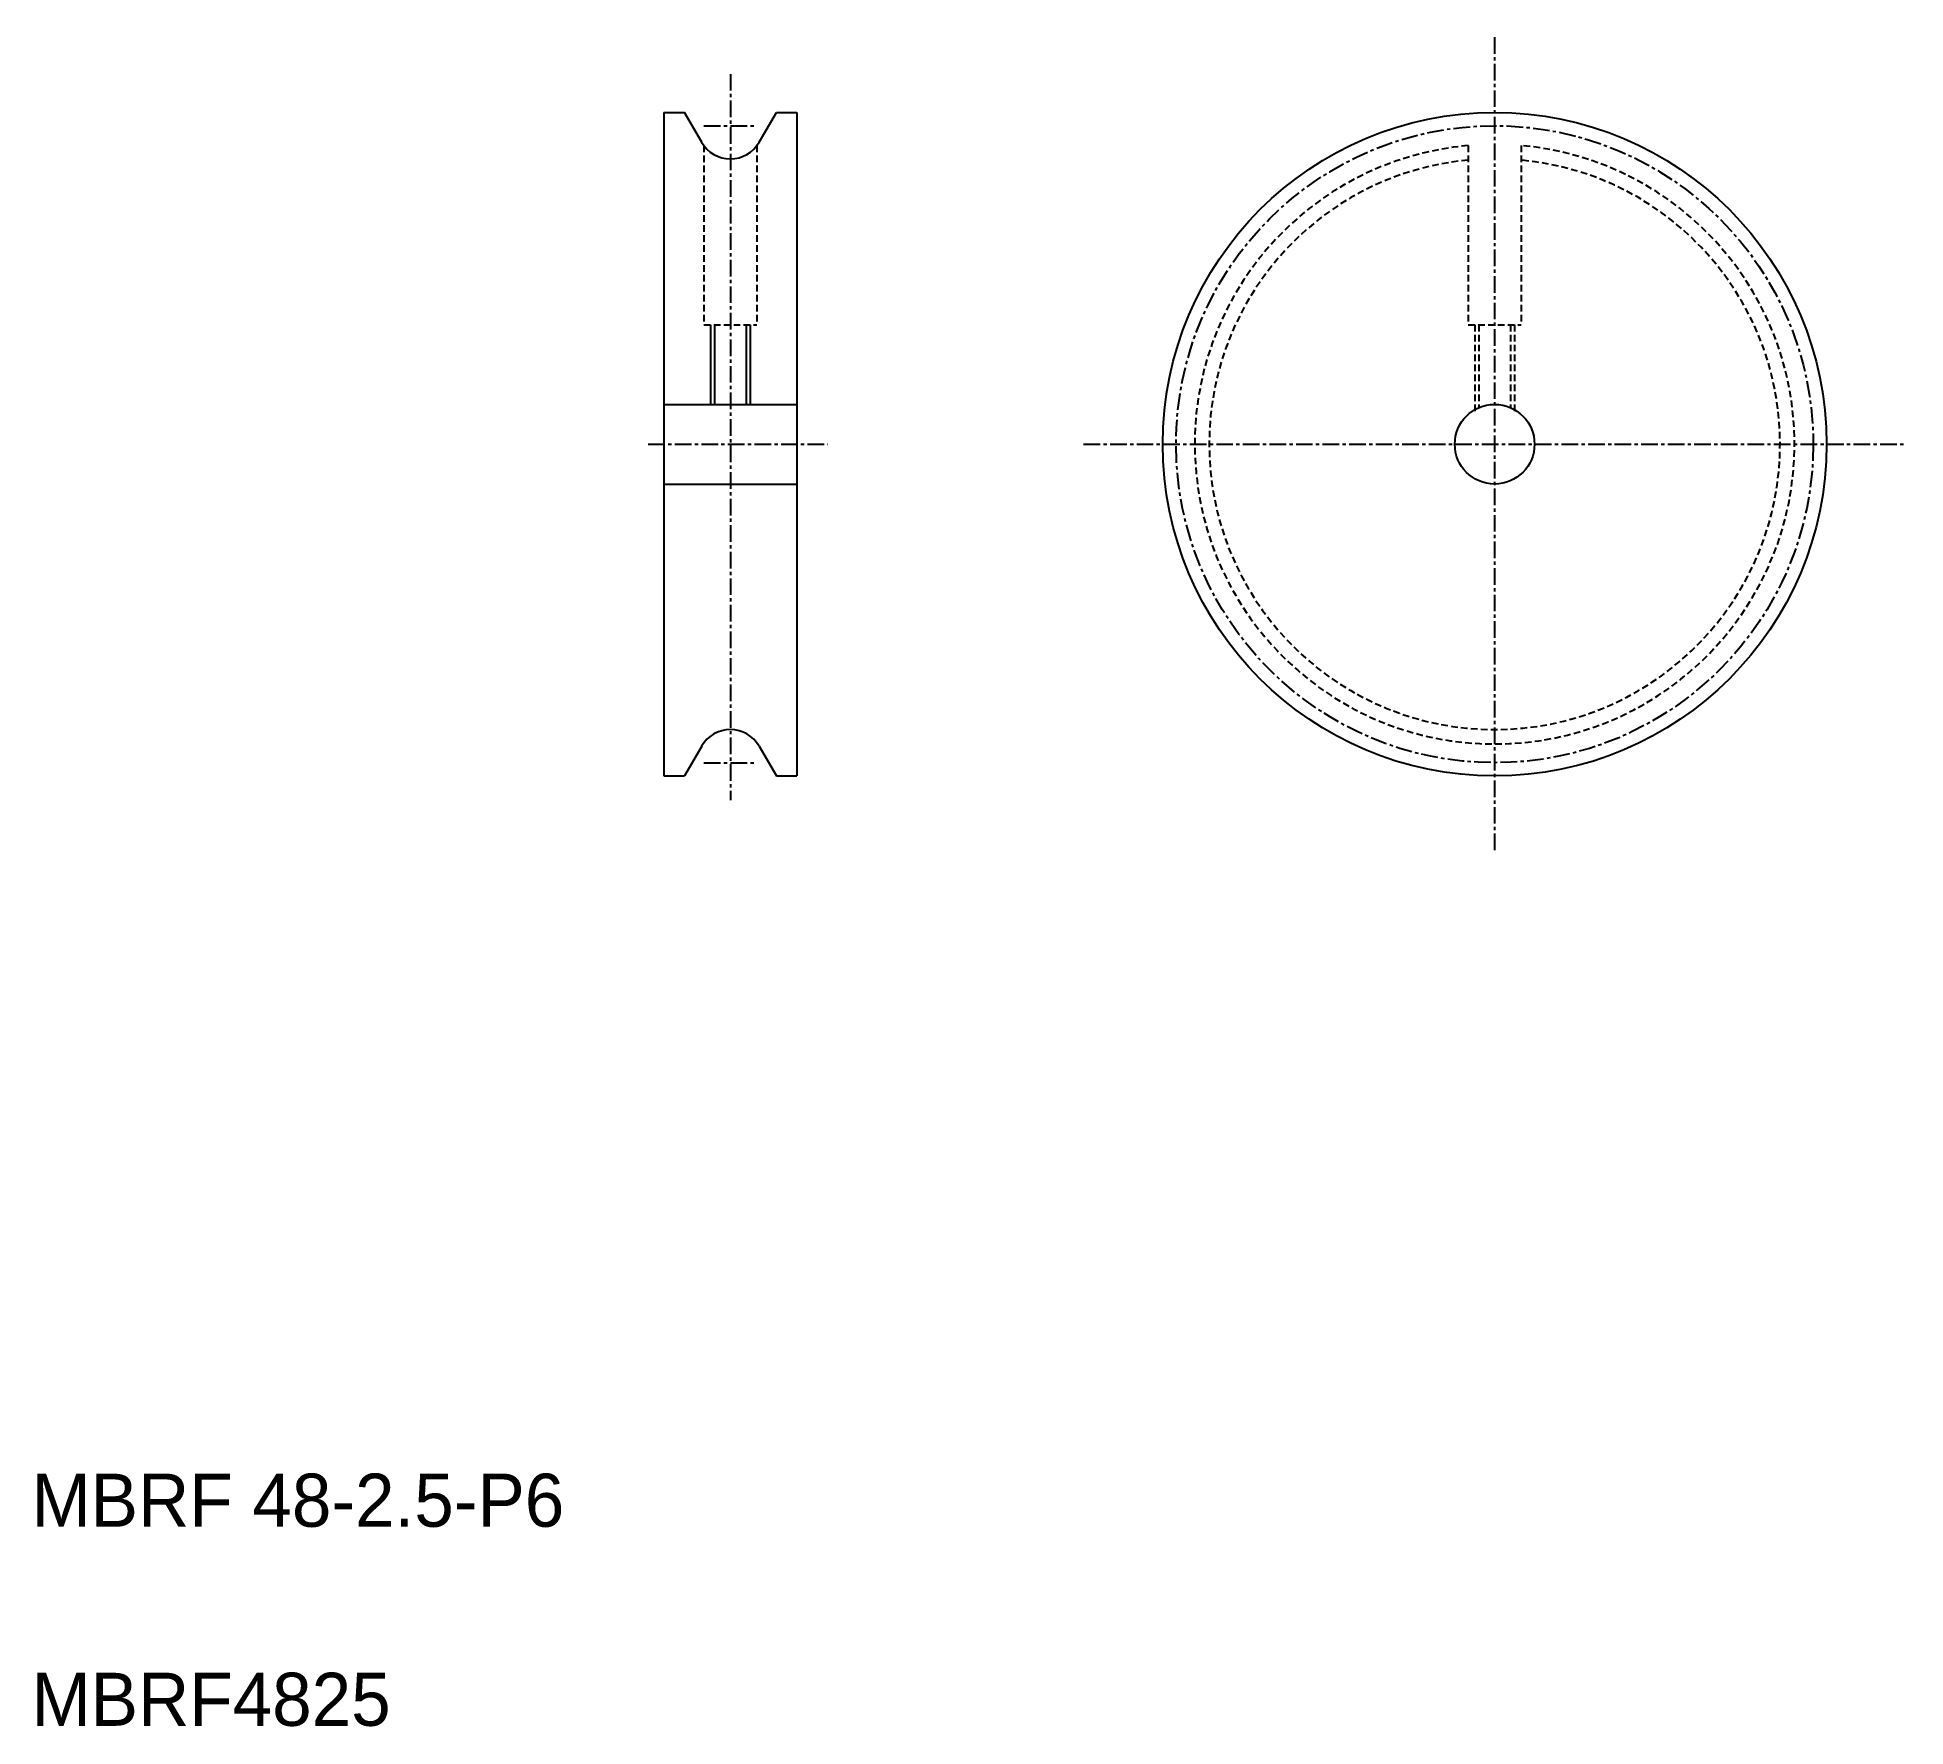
# Model space of a CAD drawing. Extents: x 482 to 622, y 12 to 140.
import ezdxf

# ---------------------------------------------------------------- set-up
doc = ezdxf.new("R2010")
doc.units = 0
doc.linetypes.add('CENTER', pattern=[2, 1.25, -0.25, 0.25, -0.25])
doc.linetypes.add('DASHED', pattern=[0.75, 0.5, -0.25])
doc.layers.get('0').update_dxf_attribs({"linetype": 'CONTINUOUS'})
doc.layers.add('CENTER', color=1, linetype='CENTER')

msp = doc.modelspace()

# ---------------------------------------------------------------- linework, layer by layer
at = {"color": 7, "linetype": 'CONTINUOUS'}
for p, q in [((528.79, 134.09), (528.79, 84.09)), ((528.79, 134.09), (530.33, 134.09)), ((531.63, 131.84), (530.33, 134.09)), ((535.96, 131.84), (537.26, 134.09)), ((537.26, 134.09), (538.79, 134.09)), ((538.79, 134.09), (538.79, 84.09)), ((532.59, 118.09), (532.59, 112.09)), ((534.99, 118.09), (534.99, 112.09)), ((528.79, 112.09), (538.79, 112.09)), ((528.79, 106.09), (538.79, 106.09)), ((531.63, 86.34), (530.33, 84.09)), ((535.96, 86.34), (537.26, 84.09)), ((528.79, 84.09), (530.33, 84.09)), ((537.26, 84.09), (538.79, 84.09))]:
    msp.add_line(p, q, dxfattribs=at)
at = {"color": 1, "linetype": 'CENTER'}
for p, q in [((531.8, 133.09), (535.79, 133.09)), ((531.8, 85.09), (535.79, 85.09))]:
    msp.add_line(p, q, dxfattribs=at)
at = {"color": 3, "linetype": 'DASHED'}
for p, q in [((531.79, 131.59), (531.79, 118.09)), ((535.79, 131.59), (535.79, 118.09)), ((589.36, 131.59), (589.36, 118.09)), ((593.36, 131.59), (593.36, 118.09)), ((531.79, 118.09), (535.79, 118.09)), ((589.36, 118.09), (593.36, 118.09)), ((589.86, 118.09), (589.86, 111.59)), ((590.16, 118.09), (590.16, 111.78)), ((592.56, 118.09), (592.56, 111.78)), ((592.86, 118.09), (592.86, 111.59))]:
    msp.add_line(p, q, dxfattribs=at)
at = {"color": 3, "linetype": 'CONTINUOUS'}
for p, q in [((532.29, 118.09), (532.29, 112.09)), ((535.29, 118.09), (535.29, 112.09))]:
    msp.add_line(p, q, dxfattribs=at)
at = {"color": 7, "linetype": 'CONTINUOUS'}
for radius in [25, 3]:
    msp.add_circle((591.36, 109.09), radius, dxfattribs=at)
for centre, start, end in [((533.79, 133.09), 210, 330), ((533.79, 85.09), 30, 150)]:
    msp.add_arc(centre, 2.5, start, end, dxfattribs=at)
at = {"color": 3, "linetype": 'DASHED'}
for radius, start, end in [(22.59, 95.0796, 84.9204), (21.5, 95.3376, 84.6624)]:
    msp.add_arc((591.36, 109.09), radius, start, end, dxfattribs=at)
at = {"layer": 'CENTER', "color": 1, "linetype": 'CENTER'}
for p, q in [((591.36, 139.75), (591.36, 78.43)), ((533.79, 136.98), (533.79, 82.27)), ((527.61, 109.09), (541.12, 109.09)), ((560.4, 109.09), (622.32, 109.09))]:
    msp.add_line(p, q, dxfattribs=at)
msp.add_circle((591.36, 109.09), 24, dxfattribs=at)

# ---------------------------------------------------------------- texts
at = {"color": 7, "linetype": 'CONTINUOUS'}
for s, p in [('MBRF 48-2.5-P6', (481.15, 27.52)), ('MBRF4825', (481.15, 12.52))]:
    msp.add_text(s, height=4, dxfattribs=at).set_placement(p)

doc.saveas('drawing.dxf')
